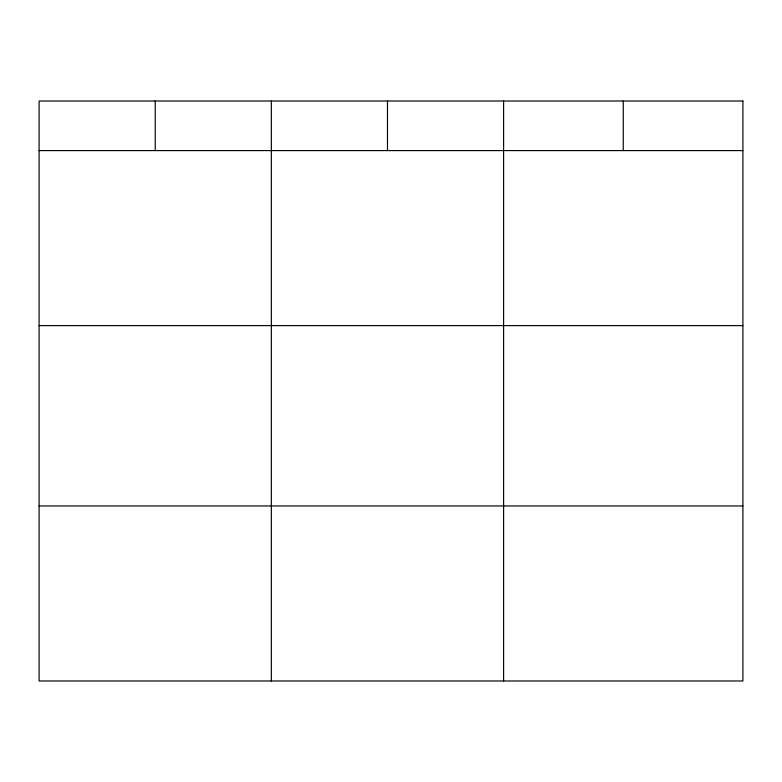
<?xml version="1.0" encoding="UTF-8"?>
<svg xmlns="http://www.w3.org/2000/svg" width="782" height="782" viewBox="0 0 782 782"><rect width="100%" height="100%" fill="white"/><g stroke="black" fill="none" stroke-linecap="round" stroke-linejoin="round"><path stroke-width="1.17" d="M39.1 150.584L742.9 150.584M39.1 325.615L742.9 325.615M39.1 505.954L742.9 505.954M623.254 101.015L623.254 150.584M503.608 101.015L503.608 680.985M387.481 101.015L387.481 150.584M271.354 101.015L271.354 680.985M155.227 101.015L155.227 150.584M742.9 101.015L39.1 101.015L39.1 680.985L742.9 680.985L742.9 101.015"/></g></svg>
